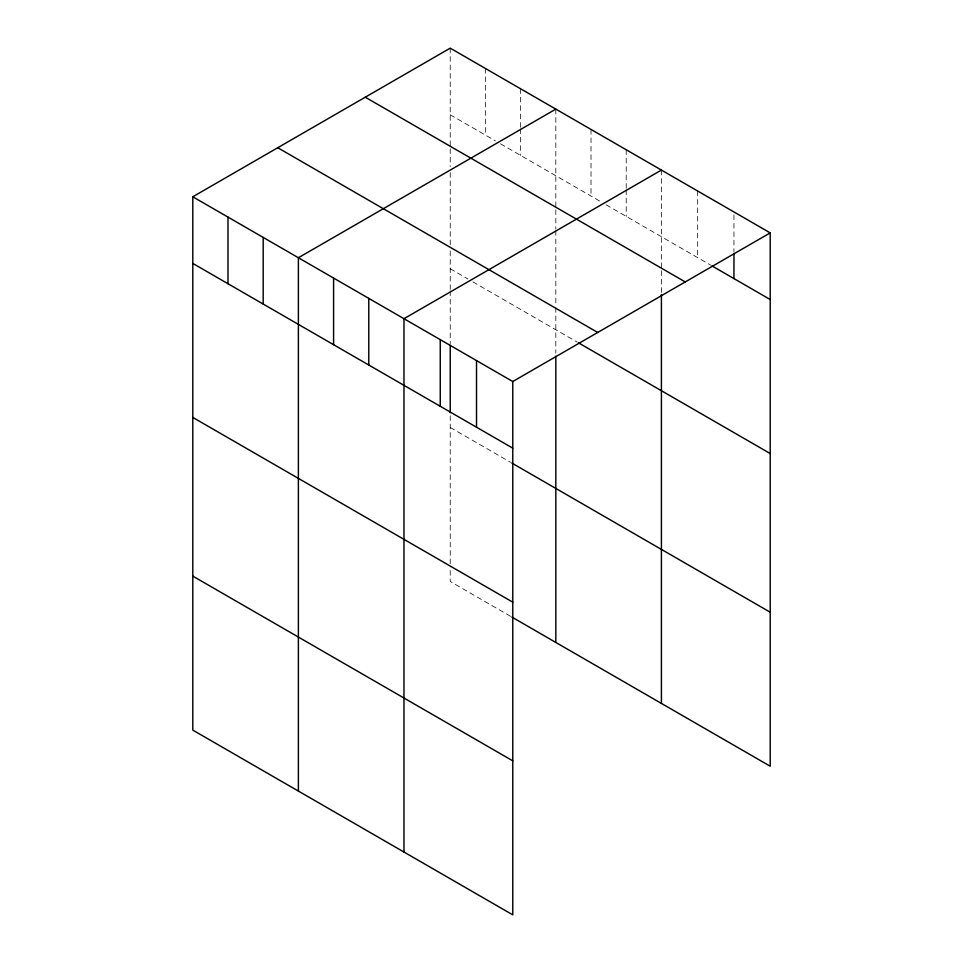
<?xml version="1.0" encoding="UTF-8"?>
<svg xmlns="http://www.w3.org/2000/svg" width="963" height="963" viewBox="0 0 963 963"><rect width="100%" height="100%" fill="white"/><g stroke="black" fill="none" stroke-linecap="round" stroke-linejoin="round"><path stroke-width="0.72" stroke-dasharray="4.82 3.61" d="M450.227 114.778L495.476 140.911M500.507 143.812L601.081 201.869M606.1 204.782L710.634 265.126M450.227 268.785L467.825 278.957M472.857 281.858L577.186 342.094M450.227 427.464L510.571 462.3M510.571 616.32L450.227 581.483L450.227 566.665M733.95 214.918L733.95 251.933M697.681 191.023L697.681 257.651M661.412 170.078L661.412 269.291M661.412 270.772L661.412 292.981M626.215 149.759L626.215 188.254M626.215 189.735L626.215 216.386M591.017 129.439L591.017 196.067M555.82 109.12L555.82 208.321M555.82 209.802L555.82 229.062M555.82 230.542L555.82 306.065M555.82 307.546L555.82 353.265M520.622 88.789L520.622 127.297M520.622 128.777L520.622 155.428M485.424 68.469L485.424 135.097M450.227 48.15L450.227 147.363M450.227 148.844L450.227 166.611M450.227 172.533L450.227 245.096M450.227 251.018L450.227 289.357M450.227 290.826L450.227 343.719M450.227 415.715L450.227 565.185"/><path stroke-width="1.44" d="M192.793 196.777L512.773 381.517L512.773 914.85L192.793 730.11L192.793 196.777L450.227 48.15L770.207 232.89L770.207 766.223L511.822 617.042M555.82 109.12L298.386 257.747L298.386 791.068M661.412 170.078L403.979 318.705L403.979 852.038M512.773 381.517L770.207 232.89M711.934 265.872L770.207 299.529M365.266 97.203L685.259 281.942M277.741 147.736L597.734 332.476M578.45 342.816L770.207 453.537M192.793 263.405L512.773 448.156M511.822 463.034L770.207 612.215M192.793 417.424L512.773 602.164M192.793 576.103L512.773 760.842M733.95 253.413L733.95 278.584M661.412 294.461L661.412 703.411M555.82 356.202L555.82 642.441M476.516 360.583L476.516 427.211M450.227 345.187L450.227 412.778M440.247 339.65L440.247 406.278M368.781 298.386L368.781 365.013M333.583 278.066L333.583 344.694M263.188 237.428L263.188 304.055M227.99 217.096L227.99 283.736"/></g></svg>
